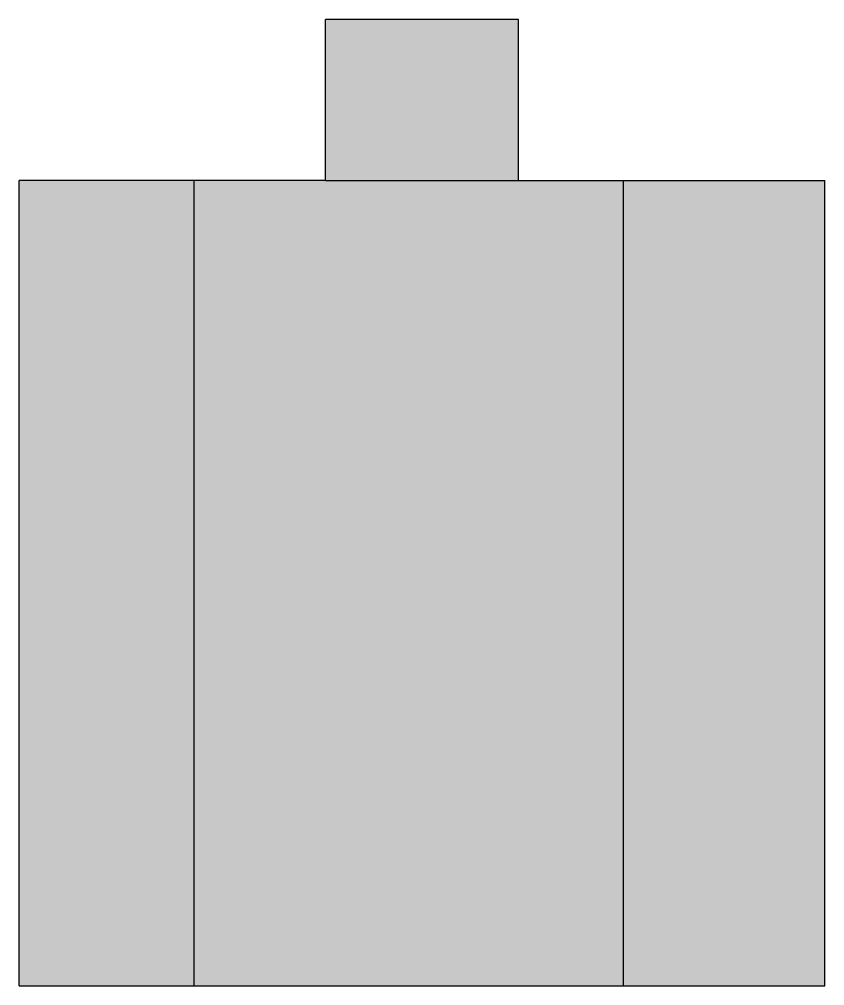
# Model space of a CAD drawing. Header units: inches. Extents: x -10949 to -5554, y -8625 to -6596.
# Drawn here: x -5977.253 to -5973.316, y -7681.112 to -7676.388 of the extents above; entities that cross this region are included whole.
import ezdxf

# ---------------------------------------------------------------- set-up
doc = ezdxf.new("R2010")
doc.units = ezdxf.units.IN
doc.layers.add('Edges', color=7, linetype='Continuous')

# ---------------------------------------------------------------- blocks, each defined once
blk = doc.blocks.new('sb33')
at = {"layer": 'Edges'}
for p, q in [((18.6193, -6.5542), (18.6193, -5.7668)), ((18.6193, -5.7668), (19.5642, -5.7668)), ((19.5642, -6.5542), (19.5642, -5.7668)), ((17.1233, -10.4912), (17.1233, -6.5542)), ((18.1075, -6.5542), (17.1233, -6.5542)), ((18.1075, -10.4912), (18.1075, -6.5542)), ((18.6193, -6.5542), (18.1075, -6.5542)), ((19.5642, -6.5542), (18.6193, -6.5542)), ((19.5642, -6.5542), (20.2051, -6.5542)), ((20.2051, -10.4912), (20.2051, -6.5542)), ((20.2051, -6.5542), (21.0603, -6.5542)), ((21.0603, -10.4912), (21.0603, -6.5542)), ((18.1075, -10.4912), (17.1233, -10.4912)), ((20.2051, -10.4912), (18.1075, -10.4912)), ((21.0603, -10.4912), (20.2051, -10.4912))]:
    blk.add_line(p, q, dxfattribs=at)

msp = doc.modelspace()

# ---------------------------------------------------------------- hatches: boundary and pattern name
at = {"lineweight": 0, "true_color": 0x656261}
h = msp.add_hatch(color=251, dxfattribs=at)
h.dxf.hatch_style = 1
h.paths.add_polyline_path([(-5976.3977, -7677.1752), (-5975.7568, -7677.1752), (-5974.812, -7677.1752), (-5974.3001, -7677.1752), (-5974.3001, -7681.1122), (-5976.3977, -7681.1122)])
h.paths.add_polyline_path([(-5975.7568, -7676.3878), (-5974.812, -7676.3878), (-5974.812, -7677.1752), (-5975.7568, -7677.1752)])
at = {"lineweight": 0, "true_color": 0xc7c8ca}
h = msp.add_hatch(color=9, dxfattribs=at)
h.dxf.hatch_style = 1
h.paths.add_polyline_path([(-5974.3001, -7677.1752), (-5973.3159, -7677.1752), (-5973.3159, -7681.1122), (-5974.3001, -7681.1122)])
h.paths.add_polyline_path([(-5977.2529, -7677.1752), (-5976.3977, -7677.1752), (-5976.3977, -7681.1122), (-5977.2529, -7681.1122)])

# ---------------------------------------------------------------- block references
at = {"lineweight": 0, "xscale": -1}
msp.add_blockref('sb33', (-5956.1926, -7670.6211), dxfattribs=at)

doc.saveas('drawing.dxf')
